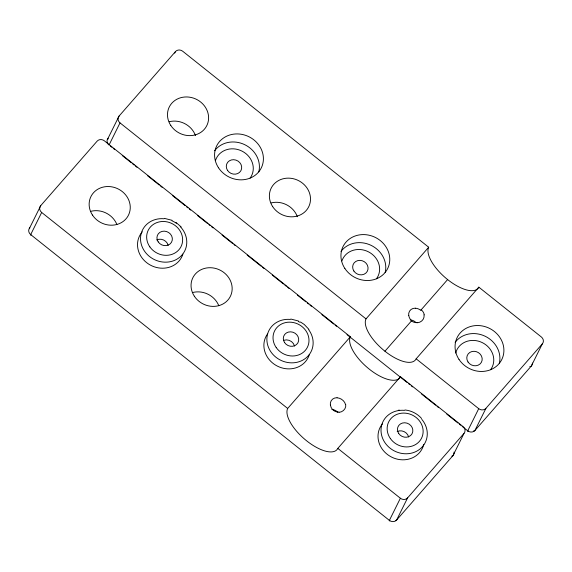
<?xml version="1.0" encoding="UTF-8"?>
<svg xmlns="http://www.w3.org/2000/svg" width="572" height="572" viewBox="0 0 572 572"><rect width="100%" height="100%" fill="white"/><g stroke="black" fill="none" stroke-linecap="round" stroke-linejoin="round"><path stroke-width="0.86" d="M29.665 228.728A5.241 2.188 41.2 0 1 29.744 227.763L40.734 205.627L97.14 141.141A5.241 4.733 26.4 0 1 104.347 140.805L350.343 336.794A32.211 13.442 41.2 0 0 369.269 369.14A32.211 13.442 41.2 0 0 400.486 376.741L463.055 426.59A5.241 4.733 26.4 0 1 463.992 433.419L453.01 455.555L396.603 520.048A5.241 2.188 41.2 0 1 395.688 520.606M40.734 205.627A5.241 4.733 26.4 0 0 41.677 212.462L30.688 234.599L389.389 520.384A5.241 0.522 -51.5 0 0 389.789 520.606M108.008 139.16A5.241 2.188 41.2 0 1 108.087 138.195L119.076 116.059L175.482 51.566A5.241 4.733 26.4 0 1 182.69 51.23L428.685 247.226A32.211 13.442 41.2 0 0 447.611 279.572A32.211 13.442 41.2 0 0 478.828 287.165L541.391 337.015A5.241 4.733 26.4 0 1 542.335 343.851L531.345 365.987L474.939 430.473A5.241 2.188 41.2 0 1 473.401 431.016M119.076 116.059A5.241 4.733 26.4 0 0 120.02 122.887L109.03 145.023A5.241 4.733 26.4 0 1 108.087 138.195M174.696 53.146L175.482 51.566M407.586 497.912A5.241 4.733 26.4 0 1 400.379 498.248L389.389 520.384A5.241 4.733 26.4 0 0 396.603 520.048L407.586 497.912L463.992 433.419M542.335 343.851L485.928 408.337A5.241 4.733 26.4 0 1 478.721 408.673L467.732 430.809A5.241 0.522 -51.5 0 0 468.118 431.045M485.928 408.337L474.939 430.473A5.241 4.733 26.4 0 1 467.732 430.809L462.147 426.362M400.379 498.248L337.809 448.398A32.211 13.442 41.2 0 1 306.599 440.797A32.211 13.442 41.2 0 1 287.673 408.451L350.343 336.794M478.721 408.673L416.151 358.823A32.211 13.442 41.2 0 1 384.942 351.229A32.211 13.442 41.2 0 1 366.016 318.883L428.685 247.226M384.942 351.229L411.575 320.778M420.978 310.024L447.611 279.572M337.809 448.398L400.486 376.741M416.151 358.823L478.828 287.165M398.276 410.274L399.356 410.095M164.407 218.361L172.058 220.313M290.769 319.033L298.42 320.985M404.904 409.967C411.304 410.567 417.41 413.692 421.643 418.525M300.472 321.979L304.254 324.481L308.901 329.343M176.062 222.472L181.152 226.92M120.02 122.887L366.016 318.883M110.425 146.139L111.819 147.247M113.22 148.362L114.615 149.471M122.286 155.591L131.36 162.82M132.754 163.928L134.155 165.043M135.55 166.152L136.944 167.267M147.412 175.604L159.273 185.056M160.675 186.172L162.069 187.28M172.537 195.624L185.099 205.627M186.493 206.742L187.888 207.85M189.282 208.966L190.683 210.074M197.662 215.637L207.429 223.423M208.823 224.531L210.217 225.647M211.619 226.755L213.013 227.87M222.086 235.099L232.554 243.436M233.948 244.551L235.342 245.66M247.204 255.112L261.161 266.23M262.562 267.346L263.957 268.461M272.329 275.132L283.498 284.027M284.892 285.135L286.286 286.25M287.68 287.358L289.082 288.474M297.454 295.145L305.827 301.816M307.221 302.931L308.623 304.039M310.017 305.155L311.411 306.263M321.879 314.607L333.741 324.059M335.135 325.168L336.536 326.283M347.004 334.62L407.021 382.439M408.415 383.547L409.809 384.663M411.204 385.771L412.598 386.887M421.671 394.115L435.628 405.233M437.029 406.349L438.424 407.457M446.796 414.128L457.965 423.03M459.359 424.138L460.753 425.253M41.677 212.462L287.673 408.451M423.766 444.337A23.566 21.293 26.4 0 1 391.741 457.164A23.566 21.293 26.4 0 1 382.389 423.938M397.19 431.553A7.858 7.1 26.4 0 1 408.644 436.958M309.259 354.783A23.566 21.293 26.4 0 1 277.534 366.194A23.566 21.293 26.4 0 1 267.474 334.027M283.741 340.333A7.858 7.1 26.4 0 1 294.516 346.024M182.897 254.111A23.566 21.293 26.4 0 1 150.236 265.029A23.566 21.293 26.4 0 1 142.306 231.839M156.692 239.947A7.858 7.1 26.4 0 1 168.154 245.352M192.828 292.485A20.95 18.926 26.4 0 1 218.79 305.677M90.927 211.29A20.95 18.926 26.4 0 1 116.881 224.489M331.889 409.502A7.858 7.1 26.4 0 1 337.823 412.348M337.072 397.79A7.793 5.963 31.7 0 1 345.481 404.425M330.366 405.14A7.793 6.85 41 0 1 337.044 397.733M339.032 412.069A7.793 7.4 32.4 0 1 330.452 405.133M345.71 404.425A7.793 7.114 9.3 0 1 339.074 412.355M421.821 419.376A23.566 21.293 26.4 0 1 414.478 452.216A23.566 21.293 26.4 0 1 381.588 435.149A23.566 21.293 26.4 0 1 404.44 410.36M308.708 329.737A23.566 21.293 26.4 0 1 299.349 361.647A23.566 21.293 26.4 0 1 267.338 343.708A23.566 21.293 26.4 0 1 290.304 319.426M298.37 321.507A23.566 21.293 26.4 0 1 299.885 322.229M180.216 226.541A23.566 21.293 26.4 0 1 174.96 260.196A23.566 21.293 26.4 0 1 141.227 244.058A23.566 21.293 26.4 0 1 163.942 218.754M172.008 220.828A23.566 21.293 26.4 0 1 176.405 223.294M31.074 234.835A5.241 0.522 -51.5 0 1 30.688 234.599A5.241 4.733 26.4 0 1 29.744 227.763M451.794 456.127A5.241 2.188 41.2 0 0 453.01 455.555A5.241 4.733 26.4 0 0 454.025 452.073M271.171 202.91A20.95 18.926 26.4 0 1 297.368 216.738M169.262 121.722A20.95 18.926 26.4 0 1 195.467 135.55M417.381 322.565A7.801 7.636 9.6 0 1 411.482 320.892M411.654 320.685A7.801 7.407 32.4 0 1 408.823 315.565M410.231 319.927A7.858 7.1 26.4 0 1 416.166 322.772M424.052 314.857A7.793 7.114 9.3 0 1 417.417 322.787M421.171 309.817A7.801 6.571 22.9 0 1 424.209 314.865M415.422 308.236A7.801 5.999 31.7 0 1 420.742 310.289M408.708 315.572A7.793 6.85 41 0 1 415.386 308.165M214.622 150.758A24.882 22.472 26.4 0 1 244.63 144.63A24.882 22.472 26.4 0 1 258.794 171.893M215.572 160.231A19.641 17.739 26.4 0 1 242.235 151.23A19.641 17.739 26.4 0 1 250.086 178.135M340.983 251.437A24.882 22.472 26.4 0 1 370.992 245.302A24.882 22.472 26.4 0 1 385.156 272.572M341.927 260.903A19.641 17.739 26.4 0 1 368.59 251.902A19.641 17.739 26.4 0 1 376.44 278.807M455.119 342.363A24.882 22.472 26.4 0 1 485.127 336.236A24.882 22.472 26.4 0 1 499.284 363.499M455.705 353.053A19.641 17.739 26.4 0 1 482.096 342.521A19.641 17.739 26.4 0 1 490.576 369.741M529.808 366.523A5.241 2.188 41.2 0 0 531.345 365.987A5.241 4.733 26.4 0 0 532.41 363.041M398.67 433.447A7.858 7.1 26.4 0 0 412.004 433.826A7.858 7.1 26.4 0 0 404.747 422.765A7.858 7.1 26.4 0 0 398.67 433.447M284.534 342.521A7.858 7.1 26.4 0 0 297.876 342.893A7.858 7.1 26.4 0 0 290.612 331.832A7.858 7.1 26.4 0 0 284.534 342.521M158.172 241.842A7.858 7.1 26.4 0 0 171.514 242.221A7.858 7.1 26.4 0 0 164.25 231.152A7.858 7.1 26.4 0 0 158.172 241.842M194.344 296.217A20.95 18.926 26.4 0 0 229.915 297.218A20.95 18.926 26.4 0 0 210.553 267.717A20.95 18.926 26.4 0 0 194.344 296.217M92.435 215.029A20.95 18.926 26.4 0 0 128.014 216.023A20.95 18.926 26.4 0 0 108.644 186.529A20.95 18.926 26.4 0 0 92.435 215.029M390.347 438.495A18.333 16.559 26.4 0 0 421.414 438.452A18.333 16.559 26.4 0 0 403.66 413.084A18.333 16.559 26.4 0 0 390.347 438.495M276.219 347.562A18.333 16.559 26.4 0 0 307.278 347.519A18.333 16.559 26.4 0 0 289.525 322.158A18.333 16.559 26.4 0 0 276.219 347.562M149.857 246.889A18.333 16.559 26.4 0 0 180.916 246.847A18.333 16.559 26.4 0 0 163.163 221.478A18.333 16.559 26.4 0 0 149.857 246.889M272.68 206.649A20.95 18.926 26.4 0 0 308.258 207.643A20.95 18.926 26.4 0 0 288.896 178.142A20.95 18.926 26.4 0 0 272.68 206.649M170.778 125.454A20.95 18.926 26.4 0 0 206.356 126.455A20.95 18.926 26.4 0 0 186.987 96.954A20.95 18.926 26.4 0 0 170.778 125.454M218.497 167.768A24.882 22.472 26.4 0 0 260.739 168.954A24.882 22.472 26.4 0 0 237.745 133.927A24.882 22.472 26.4 0 0 218.497 167.768M227.527 170.385A7.858 7.1 26.4 0 0 240.862 170.756A7.858 7.1 26.4 0 0 233.605 159.695A7.858 7.1 26.4 0 0 227.527 170.385M344.859 268.447A24.882 22.472 26.4 0 0 387.101 269.627A24.882 22.472 26.4 0 0 364.107 234.599A24.882 22.472 26.4 0 0 344.859 268.447M353.889 271.057A7.858 7.1 26.4 0 0 367.224 271.435A7.858 7.1 26.4 0 0 359.967 260.367A7.858 7.1 26.4 0 0 353.889 271.057M458.987 359.38A24.882 22.472 26.4 0 0 501.236 360.56A24.882 22.472 26.4 0 0 478.235 325.532A24.882 22.472 26.4 0 0 458.987 359.38M468.018 361.99A7.858 7.1 26.4 0 0 481.359 362.362A7.858 7.1 26.4 0 0 474.095 351.301A7.858 7.1 26.4 0 0 468.018 361.99"/></g></svg>
